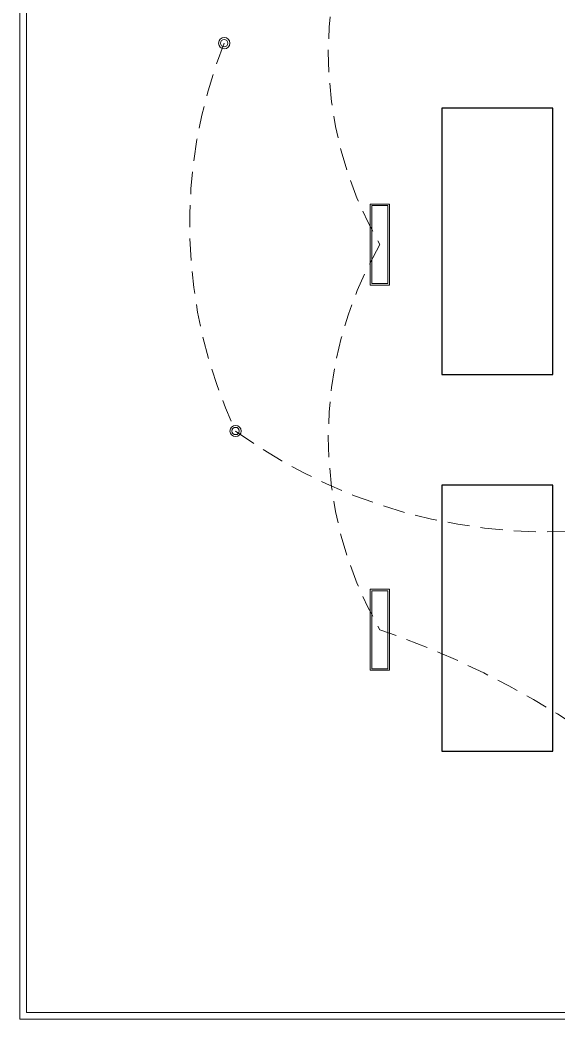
# Model space of a CAD drawing. Header units: millimetres. Extents: x -461 to 1315, y -154 to 152.
# Drawn here: x -460.81 to -448.68, y -153.96 to -131.43 of the extents above; entities that cross this region are included whole.
import ezdxf

# ---------------------------------------------------------------- set-up
doc = ezdxf.new("R2010")
doc.units = ezdxf.units.MM
doc.linetypes.add('DASHED', pattern=[0.75, 0.5, -0.25])
doc.layers.get('0').update_dxf_attribs({"lineweight": 13})
for name, color, linetype, lineweight in [('A-WALL', 253, 'Continuous', 15), ('E-CONT', 222, 'DASHED', 13), ('E-LITE', 40, 'Continuous', 13)]:
    doc.layers.add(name, color=color, linetype=linetype, lineweight=lineweight)
doc.layers.add('C-TRAL', color=212, linetype='Continuous')

# ---------------------------------------------------------------- blocks, each defined once
blk = doc.blocks.new('RETIE-LUMINARIA30X120DE40W')
at = {"lineweight": 5}
for points in [[(1192.3, 1610.3), (1192.3, 1634.6), (1091, 1634.6), (1091, 1610.3)], [(1190.3, 1612.3), (1190.3, 1632.6), (1093, 1632.6), (1093, 1612.3)]]:
    blk.add_lwpolyline(points, close=True, dxfattribs=at)
blk = doc.blocks.new('RETIE-PANELLED18W')
at = {"lineweight": 5}
for radius in [28.2, 18.4]:
    blk.add_circle((1123.2, 1710.9), radius, dxfattribs=at)

msp = doc.modelspace()

# ---------------------------------------------------------------- linework, layer by layer
at = {"layer": 'A-WALL'}
for p, q in [((-460.806, -118.963), (-460.806, -153.963)), ((-460.656, -119.113), (-460.656, -153.813)), ((-452.443, -153.813), (-460.656, -153.813)), ((-452.443, -153.813), (-431.256, -153.813)), ((-460.806, -153.963), (-431.056, -153.963)), ((-460.806, -153.963), (-431.056, -153.963))]:
    msp.add_line(p, q, dxfattribs=at)
at = {"layer": 'C-TRAL'}
for p, q in [((-448.795, -133.426, 0.023), (-451.295, -133.426, 0.023)), ((-451.295, -133.426, 0.023), (-451.295, -139.426, 0.023)), ((-448.795, -139.426, 0.023), (-448.795, -133.426, 0.023)), ((-451.295, -139.426, 0.023), (-448.795, -139.426, 0.023)), ((-448.795, -141.926), (-451.295, -141.926)), ((-451.295, -141.926), (-451.295, -147.926)), ((-448.795, -147.926), (-448.795, -141.926)), ((-451.295, -147.926), (-448.795, -147.926))]:
    msp.add_line(p, q, dxfattribs=at)
at = {"layer": 'E-CONT'}
for points in [[(-452.694, -127.812, 0.267949), (-452.694, -136.498, 0.267949), (-452.694, -145.184, -0.130269), (-444.354, -150.752, 0.309607), (-434.055, -152.477)], [(-456.203, -131.956, 0.206278), (-455.947, -140.703, 0.206219), (-446.692, -142.767, -0.30166), (-434.055, -152.186)]]:
    msp.add_lwpolyline(points, format="xyb", dxfattribs=at)

# ---------------------------------------------------------------- block references
at = {"layer": 'E-LITE', "xscale": 0.00448846850668834, "yscale": 0.00448846850668834, "zscale": 0.00448846850668834}
for p in [(-461.244, -139.636), (-460.988, -148.382)]:
    msp.add_blockref('RETIE-PANELLED18W', p, dxfattribs=at)
at = {"layer": 'E-LITE', "xscale": 0.01807222282538233, "yscale": 0.01807222282538233, "zscale": 0.01807222282538233, "rotation": 270}
for p in [(-482.016, -115.867), (-482.016, -124.552)]:
    msp.add_blockref('RETIE-LUMINARIA30X120DE40W', p, dxfattribs=at)

doc.saveas('drawing.dxf')
